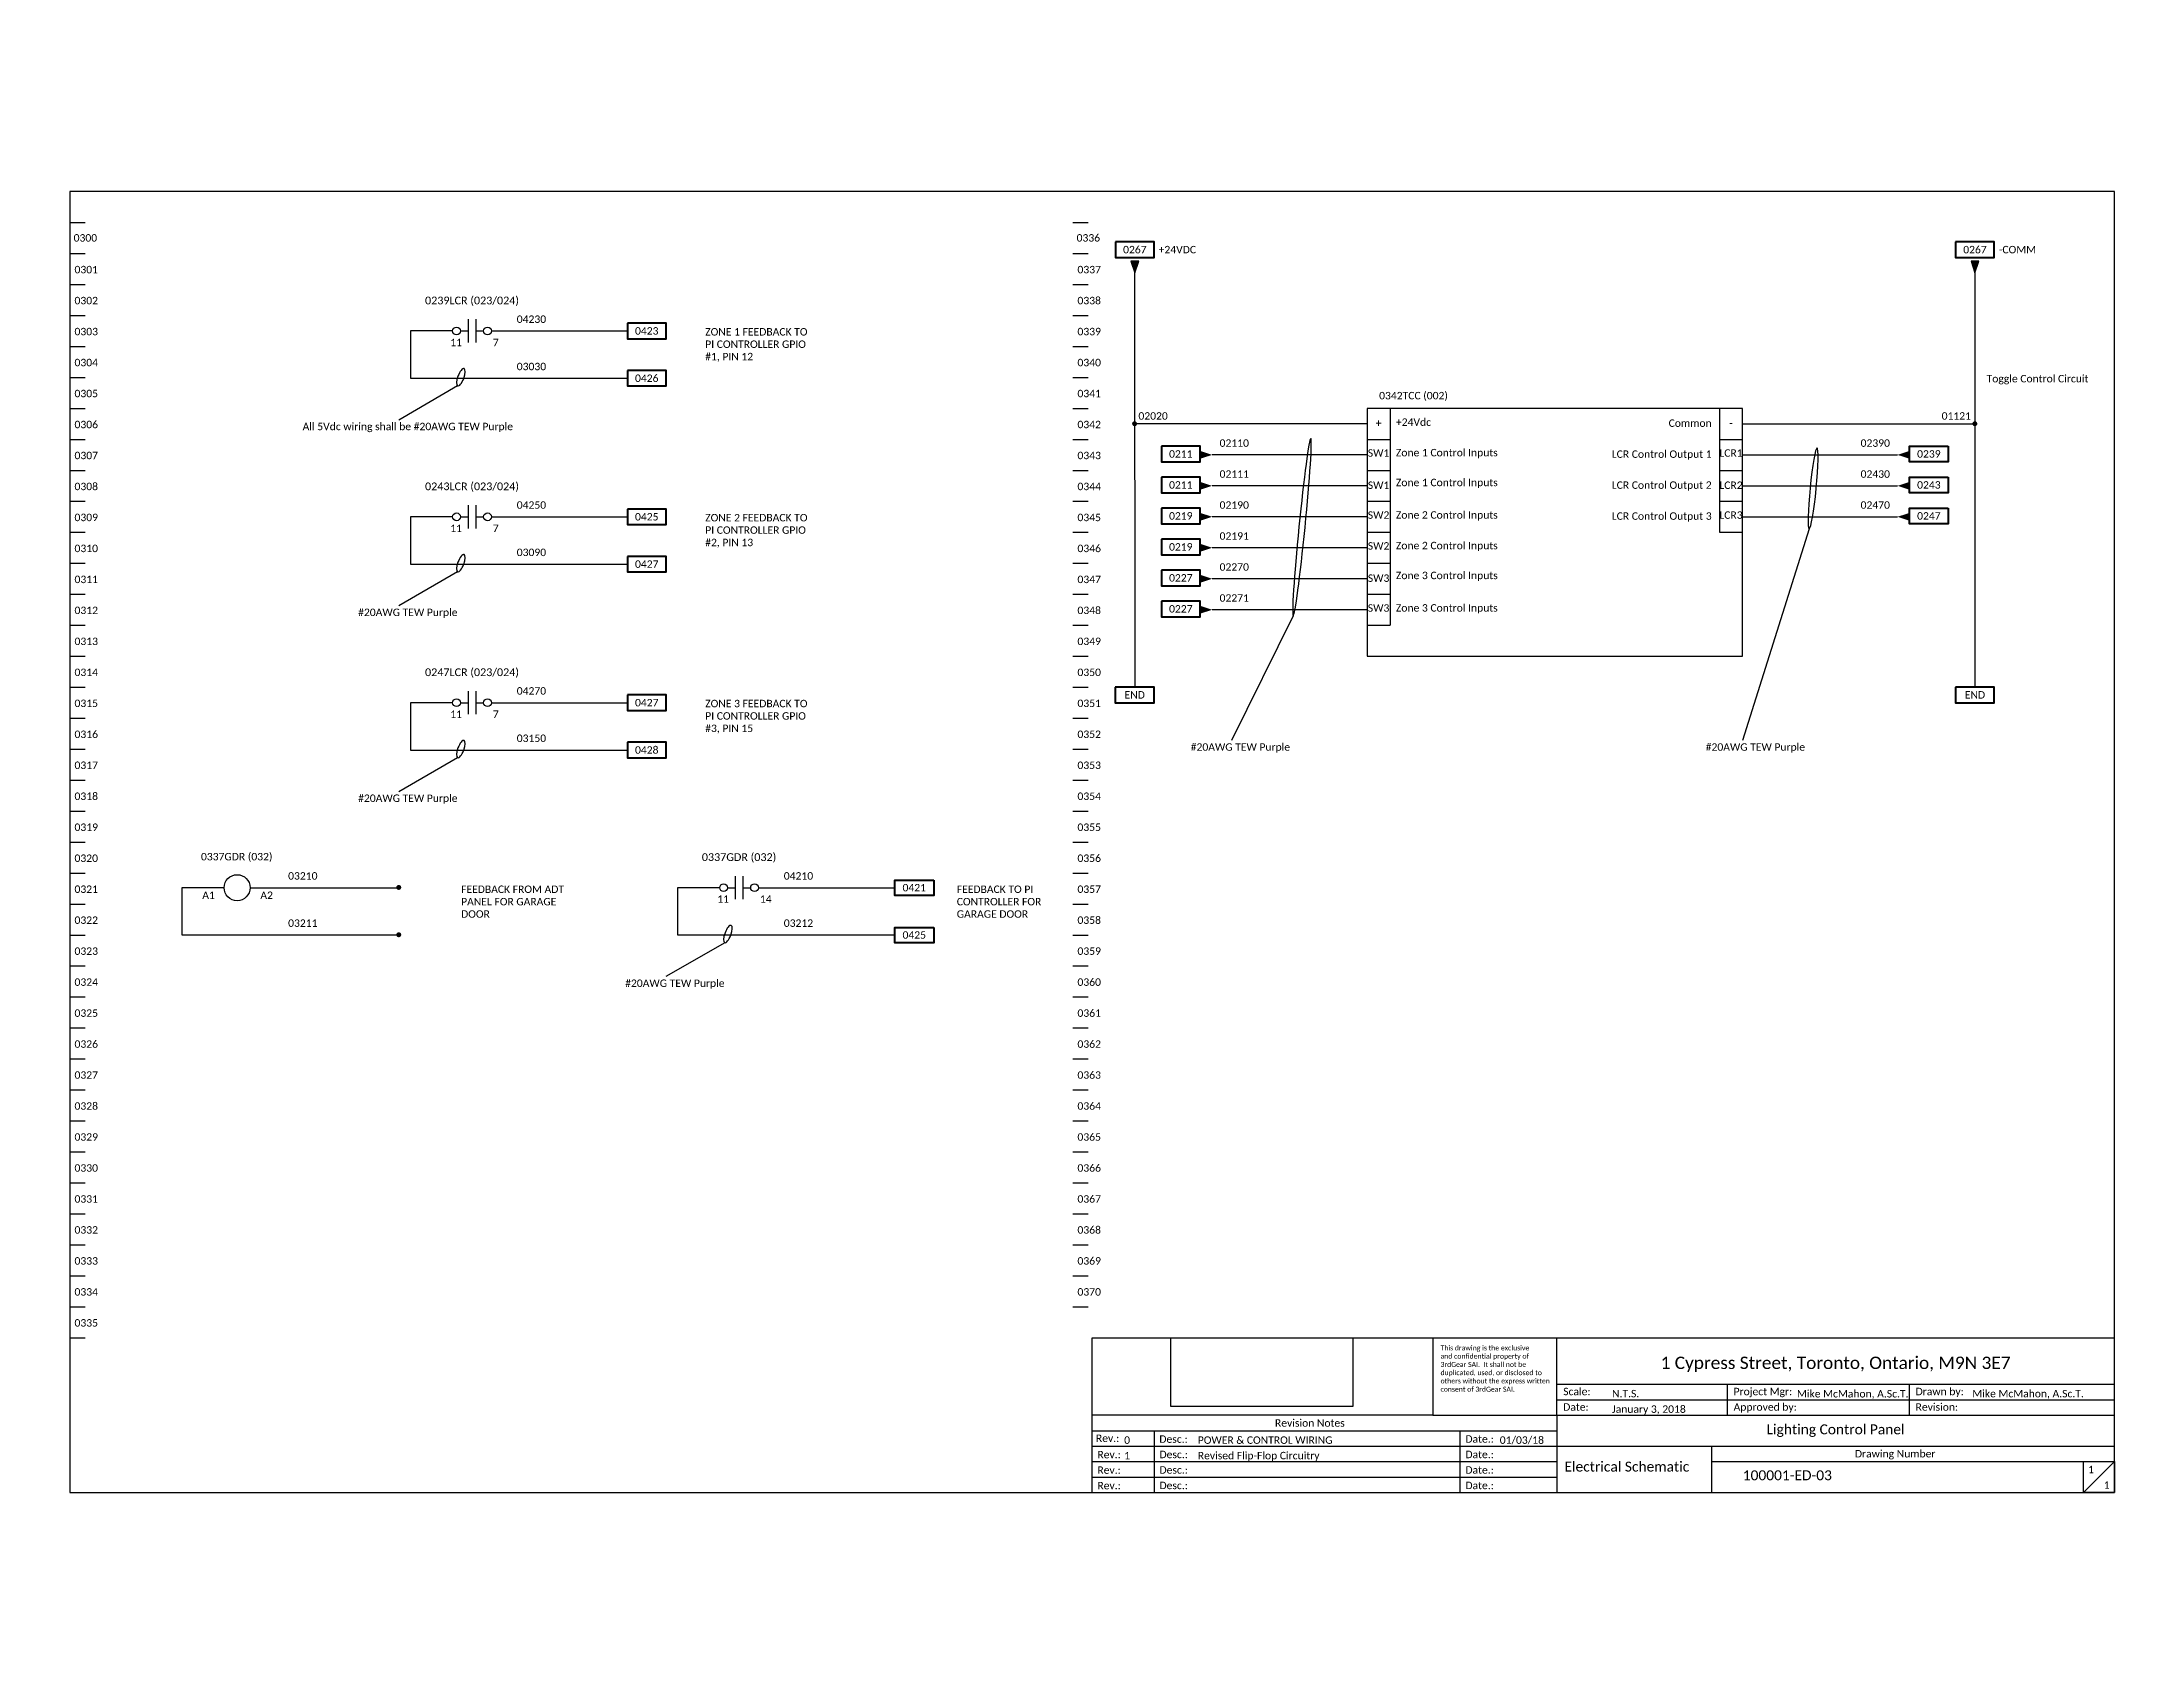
# Paper-space layout 'Layout1' of a CAD drawing. Header units: inches. Extents: x 0.1 to 10.6, y 0.1 to 8.1.
# The model-space entities are those that its viewports show. They can reach past a viewport. Long polylines and large blocks are cut down to what shows.
import ezdxf

# ---------------------------------------------------------------- set-up
doc = ezdxf.new("R2010")
doc.units = ezdxf.units.IN
doc.header["$LTSCALE"] = 0.5
doc.header["$MEASUREMENT"] = 0
doc.layers.get('0').update_dxf_attribs({"plot": 0})
for name, color, linetype in [('AC Wiring', 7, 'Continuous'), ('Images', 7, 'Continuous'), ('Physical Devices', 7, 'Continuous'), ('Text', 7, 'Continuous'), ('Title Block', 7, 'Continuous')]:
    doc.layers.add(name, color=color, linetype=linetype)
doc.layers.add('text box', color=7, linetype='Continuous', lineweight=50)
doc.layers.get('0').off()
doc.styles.add('Electrical1', font='Calibril.ttf')
picture_1 = doc.add_image_def('image1.png', size_in_pixel=(3549, 1339))

msp = doc.modelspace()

# ---------------------------------------------------------------- hatches: boundary and pattern name
at = {"layer": 'AC Wiring', "ltscale": 0.1}
for points in [[(8.813, 10.188), (8.845, 10.094), (8.876, 10.188)], [(15.593, 10.188), (15.624, 10.094), (15.655, 10.188)], [(9.375, 8.594), (9.469, 8.625), (9.375, 8.656)], [(15.094, 8.594), (15, 8.625), (15.094, 8.656)], [(9.375, 8.344), (9.469, 8.375), (9.375, 8.406)], [(15.094, 8.344), (15, 8.375), (15.094, 8.406)], [(9.375, 8.094), (9.469, 8.125), (9.375, 8.156)], [(15.094, 8.094), (15, 8.125), (15.094, 8.156)], [(9.375, 7.844), (9.469, 7.875), (9.375, 7.906)], [(9.375, 7.594), (9.469, 7.625), (9.375, 7.656)], [(9.375, 7.344), (9.469, 7.375), (9.375, 7.406)]]:
    msp.add_hatch(color=256, dxfattribs=at).paths.add_polyline_path(points)
at = {"layer": 'AC Wiring', "ltscale": 0.5}
h = msp.add_hatch(color=256, dxfattribs=at)
edge = h.paths.add_edge_path()
edge.add_arc((8.843, 8.876), 0.02, 0, 360)
h = msp.add_hatch(color=256, dxfattribs=at)
edge = h.paths.add_edge_path()
edge.add_arc((15.624, 8.876), 0.02, 0, 360)
h = msp.add_hatch(color=256, dxfattribs=at)
edge = h.paths.add_edge_path()
edge.add_arc((2.905, 5.134), 0.02, 0, 360)
h = msp.add_hatch(color=256, dxfattribs=at)
edge = h.paths.add_edge_path()
edge.add_arc((2.905, 4.752), 0.02, 0, 360)

# ---------------------------------------------------------------- linework, layer by layer
at = {"layer": 'AC Wiring', "ltscale": 0.1}
for p, q in [((0, 11), (0, 0)), ((17.031, 11), (17.031, 0)), ((8.813, 10.188), (8.845, 10.094)), ((8.876, 10.188), (8.813, 10.188)), ((8.845, 10.094), (8.876, 10.188)), ((15.593, 10.188), (15.624, 10.094)), ((15.655, 10.188), (15.593, 10.188)), ((15.624, 10.094), (15.655, 10.188)), ((3.34, 9.625), (3, 9.625)), ((3, 9.625), (3, 9.243)), ((3.652, 9.625), (4.75, 9.625)), ((3, 9.243), (4.75, 9.243)), ((3.34, 8.125), (3, 8.125)), ((3, 8.125), (3, 7.743)), ((3.652, 8.125), (4.75, 8.125)), ((3, 7.743), (4.75, 7.743)), ((3.34, 6.625), (3, 6.625)), ((3, 6.625), (3, 6.243)), ((3.652, 6.625), (4.75, 6.625)), ((3, 6.243), (4.75, 6.243)), ((1.495, 5.132), (1.155, 5.132)), ((1.155, 5.132), (1.155, 4.751)), ((5.495, 5.132), (5.155, 5.132)), ((5.155, 5.132), (5.155, 4.751)), ((5.807, 5.132), (6.905, 5.132)), ((1.155, 4.751), (2.905, 4.751)), ((5.155, 4.751), (6.905, 4.751))]:
    msp.add_line(p, q, dxfattribs=at)
at = {"layer": 'AC Wiring'}
for p, q in [((8.843, 10.094), (8.844, 6.75)), ((15.624, 10.094), (15.625, 6.75))]:
    msp.add_line(p, q, dxfattribs=at)
at = {"layer": 'AC Wiring', "ltscale": 0.5}
for p, q in [((3.38, 9.181), (2.906, 8.906)), ((10.906, 9), (10.906, 7.25)), ((13.562, 9), (13.562, 8)), ((10.719, 8.875), (8.844, 8.875)), ((13.75, 8.875), (15.625, 8.875)), ((10.719, 8.75), (10.906, 8.75)), ((13.562, 8.75), (13.75, 8.75)), ((10.719, 8.625), (9.469, 8.625)), ((10.719, 8.5), (10.906, 8.5)), ((13.562, 8.5), (13.75, 8.5)), ((13.75, 8.625), (15, 8.625)), ((10.719, 8.375), (9.469, 8.375)), ((13.75, 8.375), (15, 8.375)), ((10.719, 8.25), (10.906, 8.25)), ((13.562, 8.25), (13.75, 8.25)), ((10.719, 8.125), (9.469, 8.125)), ((10.719, 8), (10.906, 8)), ((13.562, 8), (13.75, 8)), ((13.75, 8.125), (15, 8.125)), ((14.286, 8.029), (13.75, 6.319)), ((10.719, 7.875), (9.469, 7.875)), ((3.38, 7.681), (2.906, 7.406)), ((10.719, 7.75), (10.906, 7.75)), ((10.719, 7.625), (9.469, 7.625)), ((10.719, 7.5), (10.906, 7.5)), ((10.719, 7.375), (9.469, 7.375)), ((10.123, 7.327), (9.625, 6.319)), ((10.719, 7.25), (10.906, 7.25)), ((3.38, 6.181), (2.906, 5.906)), ((1.706, 5.132), (2.906, 5.132)), ((5.535, 4.688), (5.061, 4.414))]:
    msp.add_line(p, q, dxfattribs=at)
msp.add_lwpolyline([(10.719, 9), (10.719, 7), (13.75, 7), (13.75, 9)], close=True, dxfattribs=at)
at = {"layer": 'AC Wiring', "ltscale": 0.5, "extrusion": (0, 0, -1)}
for centre, major_axis, ratio in [((3.406, 9.251), (-0.0261, -0.0697), 0.333587), ((10.194, 8.042), (-0.071, -0.716), 0.034532), ((14.319, 8.355), (-0.032, -0.326), 0.075833), ((3.406, 7.751), (-0.0261, -0.0697), 0.333587), ((3.406, 6.251), (-0.0261, -0.0697), 0.333587), ((5.561, 4.758), (-0.0261, -0.0697), 0.333587)]:
    msp.add_ellipse(centre, major_axis=major_axis, ratio=ratio, dxfattribs=at)
at = {"layer": 'Physical Devices'}
for p, q in [((3.465, 9.719), (3.465, 9.531)), ((3.527, 9.719), (3.527, 9.531)), ((3.402, 9.625), (3.465, 9.625)), ((3.527, 9.625), (3.59, 9.625)), ((3.465, 8.219), (3.465, 8.031)), ((3.527, 8.219), (3.527, 8.031)), ((3.402, 8.125), (3.465, 8.125)), ((3.527, 8.125), (3.59, 8.125)), ((3.402, 6.625), (3.465, 6.625)), ((3.465, 6.719), (3.465, 6.531)), ((3.527, 6.719), (3.527, 6.531)), ((3.527, 6.625), (3.59, 6.625)), ((5.557, 5.132), (5.62, 5.132)), ((5.62, 5.226), (5.62, 5.039)), ((5.682, 5.226), (5.682, 5.039)), ((5.682, 5.132), (5.745, 5.132))]:
    msp.add_line(p, q, dxfattribs=at)
for centre, radius in [((3.371, 9.625), 0.0312), ((3.621, 9.625), 0.0312), ((3.371, 8.125), 0.0312), ((3.621, 8.125), 0.0312), ((3.371, 6.625), 0.0312), ((3.621, 6.625), 0.0312), ((1.6, 5.132), 0.105), ((5.526, 5.132), 0.0312), ((5.776, 5.132), 0.0312)]:
    msp.add_circle(centre, radius, dxfattribs=at)
at = {"layer": 'text box', "ltscale": 0.1}
for points in [[(8.688, 10.344), (8.688, 10.219), (9.001, 10.219), (9.001, 10.344)], [(15.469, 10.344), (15.469, 10.219), (15.781, 10.219), (15.781, 10.344)], [(4.75, 9.688), (4.75, 9.562), (5.062, 9.562), (5.062, 9.688)], [(4.75, 9.306), (4.75, 9.181), (5.062, 9.181), (5.062, 9.306)], [(9.06, 8.694), (9.06, 8.569), (9.372, 8.569), (9.372, 8.694)], [(15.409, 8.694), (15.409, 8.569), (15.097, 8.569), (15.097, 8.694)], [(9.06, 8.444), (9.06, 8.319), (9.372, 8.319), (9.372, 8.444)], [(15.409, 8.444), (15.409, 8.319), (15.097, 8.319), (15.097, 8.444)], [(4.75, 8.188), (4.75, 8.062), (5.062, 8.062), (5.062, 8.188)], [(9.06, 8.194), (9.06, 8.069), (9.372, 8.069), (9.372, 8.194)], [(15.409, 8.194), (15.409, 8.069), (15.097, 8.069), (15.097, 8.194)], [(4.75, 7.806), (4.75, 7.681), (5.062, 7.681), (5.062, 7.806)], [(9.06, 7.944), (9.06, 7.819), (9.372, 7.819), (9.372, 7.944)], [(9.06, 7.694), (9.06, 7.569), (9.372, 7.569), (9.372, 7.694)], [(9.06, 7.444), (9.06, 7.319), (9.372, 7.319), (9.372, 7.444)], [(4.75, 6.688), (4.75, 6.562), (5.062, 6.562), (5.062, 6.688)], [(8.687, 6.75), (8.687, 6.625), (9, 6.625), (9, 6.75)], [(15.469, 6.75), (15.469, 6.625), (15.781, 6.625), (15.781, 6.75)], [(4.75, 6.306), (4.75, 6.181), (5.062, 6.181), (5.062, 6.306)], [(7.222, 5.194), (7.222, 5.069), (6.909, 5.069), (6.909, 5.194)], [(7.222, 4.812), (7.222, 4.688), (6.909, 4.688), (6.909, 4.812)]]:
    msp.add_lwpolyline(points, close=True, dxfattribs=at)
at = {"layer": 'Title Block'}
for p, q in [((16.75, 10.75), (0.25, 10.75)), ((0.25, 10.75), (0.25, 0.25)), ((16.75, 0.25), (16.75, 10.75)), ((0.25, 10.5), (0.375, 10.5)), ((8.344, 10.5), (8.469, 10.5)), ((0.25, 10.25), (0.375, 10.25)), ((8.344, 10.25), (8.469, 10.25)), ((0.25, 10), (0.375, 10)), ((8.344, 10), (8.469, 10)), ((0.25, 9.75), (0.375, 9.75)), ((8.344, 9.75), (8.469, 9.75)), ((0.25, 9.5), (0.375, 9.5)), ((8.344, 9.5), (8.469, 9.5)), ((0.25, 9.25), (0.375, 9.25)), ((8.344, 9.25), (8.469, 9.25)), ((0.25, 9), (0.375, 9)), ((8.344, 9), (8.469, 9)), ((0.25, 8.75), (0.375, 8.75)), ((8.344, 8.75), (8.469, 8.75)), ((0.25, 8.5), (0.375, 8.5)), ((8.344, 8.5), (8.469, 8.5)), ((0.25, 8.25), (0.375, 8.25)), ((8.344, 8.25), (8.469, 8.25)), ((0.25, 8), (0.375, 8)), ((8.344, 8), (8.469, 8)), ((0.25, 7.75), (0.375, 7.75)), ((8.344, 7.75), (8.469, 7.75)), ((0.25, 7.5), (0.375, 7.5)), ((8.344, 7.5), (8.469, 7.5)), ((0.25, 7.25), (0.375, 7.25)), ((8.344, 7.25), (8.469, 7.25)), ((0.25, 7), (0.375, 7)), ((8.344, 7), (8.469, 7)), ((0.25, 6.75), (0.375, 6.75)), ((8.344, 6.75), (8.469, 6.75)), ((0.25, 6.5), (0.375, 6.5)), ((8.344, 6.5), (8.469, 6.5)), ((0.25, 6.25), (0.375, 6.25)), ((8.344, 6.25), (8.469, 6.25)), ((0.25, 6), (0.375, 6)), ((8.344, 6), (8.469, 6)), ((0.25, 5.75), (0.375, 5.75)), ((8.344, 5.75), (8.469, 5.75)), ((0.25, 5.5), (0.375, 5.5)), ((8.344, 5.5), (8.469, 5.5)), ((0.25, 5.25), (0.375, 5.25)), ((8.344, 5.25), (8.469, 5.25)), ((0.25, 5), (0.375, 5)), ((8.344, 5), (8.469, 5)), ((0.25, 4.75), (0.375, 4.75)), ((8.344, 4.75), (8.469, 4.75)), ((0.25, 4.5), (0.375, 4.5)), ((8.344, 4.5), (8.469, 4.5)), ((0.25, 4.25), (0.375, 4.25)), ((8.344, 4.25), (8.469, 4.25)), ((0.25, 4), (0.375, 4)), ((8.344, 4), (8.469, 4)), ((0.25, 3.75), (0.375, 3.75)), ((8.344, 3.75), (8.469, 3.75)), ((0.25, 3.5), (0.375, 3.5)), ((8.344, 3.5), (8.469, 3.5)), ((0.25, 3.25), (0.375, 3.25)), ((8.344, 3.25), (8.469, 3.25)), ((0.25, 3), (0.375, 3)), ((8.344, 3), (8.469, 3)), ((0.25, 2.75), (0.375, 2.75)), ((8.344, 2.75), (8.469, 2.75)), ((0.25, 2.5), (0.375, 2.5)), ((8.344, 2.5), (8.469, 2.5)), ((0.25, 2.25), (0.375, 2.25)), ((8.344, 2.25), (8.469, 2.25)), ((0.25, 2), (0.375, 2)), ((8.344, 2), (8.469, 2)), ((0.25, 1.75), (0.375, 1.75)), ((8.344, 1.75), (8.469, 1.75)), ((0.25, 1.5), (0.375, 1.5)), ((8.5, 0.25), (8.5, 1.5)), ((8.5, 1.5), (16.75, 1.5)), ((11.25, 1.5), (11.25, 0.875)), ((12.25, 0.875), (12.25, 1.5)), ((12.25, 1.125), (16.75, 1.125)), ((13.625, 1.125), (13.625, 0.875)), ((15.094, 1.125), (15.094, 0.875)), ((11.25, 0.875), (8.5, 0.875)), ((11.25, 0.875), (12.25, 0.875)), ((12.25, 1), (16.75, 1)), ((12.25, 0.875), (12.25, 0.25)), ((12.25, 0.875), (16.75, 0.875)), ((8.5, 0.75), (12.25, 0.75)), ((9, 0.75), (9, 0.25)), ((11.469, 0.75), (11.469, 0.25)), ((8.5, 0.625), (12.25, 0.625)), ((12.25, 0.625), (16.75, 0.625)), ((13.5, 0.625), (13.5, 0.25)), ((8.5, 0.5), (12.25, 0.5)), ((8.5, 0.375), (12.25, 0.375)), ((13.5, 0.5), (16.75, 0.5)), ((16.75, 0.5), (16.5, 0.25)), ((0.25, 0.25), (16.75, 0.25))]:
    msp.add_line(p, q, dxfattribs=at)
msp.add_lwpolyline([(16.75, 0.25), (16.5, 0.25), (16.5, 0.5), (16.75, 0.5)], close=True, dxfattribs=at)

# ---------------------------------------------------------------- texts
at = {"layer": 'Physical Devices', "insert": (14.5, 1.285), "char_height": 0.1, "width": 4.5, "attachment_point": 5, "style": 'Electrical1'}
msp.add_mtext('{1 Cypress Street, Toronto, Ontario, M9N 3E7}', dxfattribs=at)
at = {"layer": 'Text', "style": 'Electrical1'}
for s, insert, char_height, width, attachment_point in [('{0267}', (8.845, 10.281), 0.06, 0.125, 5), ('{+24VDC}', (9.188, 10.281), 0.06, 0.375, 5), ('{0267}', (15.625, 10.281), 0.06, 0.125, 5), ('{-COMM}', (15.968, 10.281), 0.06, 0.375, 5), ('{0239LCR (023/024)}', (3.496, 9.826), 0.0625, 0.78125, 8), ('{04230}', (3.857, 9.75), 0.06, 0.42532, 1), ('{11}', (3.32, 9.562), 0.06, 0.40625, 1), ('{7}', (3.664, 9.562), 0.06, 0.40625, 1), ('{0423}', (4.906, 9.625), 0.06, 0.125, 5), ('{ZONE 1 FEEDBACK TO PI CONTROLLER GPIO #1, PIN 12}', (5.378, 9.512), 0.06, 0.89062, 4), ('{03030}', (3.857, 9.368), 0.06, 0.48782, 1), ('{0426}', (4.906, 9.243), 0.06, 0.125, 5), ('{Toggle Control Circuit}', (15.719, 9.27), 0.06, 0.9375, 1), ('{0342TCC (002)}', (11.094, 9.133), 0.06, 0.70949, 2), ('{All 5Vdc wiring shall be #20AWG TEW Purple}', (2.978, 8.884), 0.06, 1.82574, 2), ('{02020}', (8.874, 8.969), 0.06, 0.21875, 1), ('{01121}', (15.356, 8.969), 0.06, 0.21875, 1), ('{0211}', (9.216, 8.632), 0.06, 0.125, 5), ('{02110}', (9.529, 8.75), 0.06, 0.21875, 1), ('{02390}', (14.939, 8.75), 0.06, 0.21875, 3), ('{0239}', (15.253, 8.632), 0.06, 0.125, 5), ('{02111}', (9.529, 8.5), 0.06, 0.21875, 1), ('{02430}', (14.939, 8.5), 0.06, 0.21875, 3), ('{0243LCR (023/024)}', (3.496, 8.326), 0.0625, 0.78125, 8), ('{0211}', (9.216, 8.382), 0.06, 0.125, 5), ('{0243}', (15.253, 8.382), 0.06, 0.125, 5), ('{04250}', (3.857, 8.25), 0.06, 0.42532, 1), ('{0425}', (4.906, 8.125), 0.06, 0.125, 5), ('{ZONE 2 FEEDBACK TO PI CONTROLLER GPIO #2, PIN 13}', (5.378, 8.012), 0.06, 0.89062, 4), ('{0219}', (9.216, 8.132), 0.06, 0.125, 5), ('{02190}', (9.529, 8.25), 0.06, 0.21875, 1), ('{02470}', (14.939, 8.25), 0.06, 0.21875, 3), ('{0247}', (15.253, 8.132), 0.06, 0.125, 5), ('{11}', (3.32, 8.062), 0.06, 0.40625, 1), ('{7}', (3.664, 8.062), 0.06, 0.40625, 1), ('{02191}', (9.529, 8), 0.06, 0.21875, 1), ('{03090}', (3.857, 7.868), 0.06, 0.48782, 1), ('{0219}', (9.216, 7.882), 0.06, 0.125, 5), ('{0427}', (4.906, 7.743), 0.06, 0.125, 5), ('{0227}', (9.216, 7.632), 0.06, 0.125, 5), ('{02270}', (9.529, 7.75), 0.06, 0.21875, 1), ('{02271}', (9.529, 7.5), 0.06, 0.21875, 1), ('{#20AWG TEW Purple}', (2.978, 7.384), 0.06, 1.82574, 2), ('{0227}', (9.216, 7.382), 0.06, 0.125, 5), ('{0247LCR (023/024)}', (3.496, 6.826), 0.0625, 0.78125, 8), ('{04270}', (3.857, 6.75), 0.06, 0.42532, 1), ('{0427}', (4.906, 6.625), 0.06, 0.125, 5), ('{ZONE 3 FEEDBACK TO PI CONTROLLER GPIO #3, PIN 15}', (5.378, 6.512), 0.06, 0.89062, 4), ('{END}', (8.844, 6.688), 0.06, 0.125, 5), ('{END}', (15.625, 6.688), 0.06, 0.125, 5), ('{11}', (3.32, 6.562), 0.06, 0.40625, 1), ('{7}', (3.664, 6.562), 0.06, 0.40625, 1), ('{03150}', (3.857, 6.368), 0.06, 0.48782, 1), ('{0428}', (4.906, 6.243), 0.06, 0.125, 5), ('{#20AWG TEW Purple}', (9.697, 6.297), 0.06, 1.82574, 2), ('{#20AWG TEW Purple}', (13.853, 6.297), 0.06, 1.82574, 2), ('{#20AWG TEW Purple}', (2.978, 5.884), 0.06, 1.82574, 2), ('{0337GDR (032)}', (1.597, 5.376), 0.06, 0.57199, 5), ('{03210}', (2.012, 5.257), 0.06, 0.42532, 1), ('{0337GDR (032)}', (5.651, 5.334), 0.0625, 0.78125, 8), ('{04210}', (6.012, 5.257), 0.06, 0.42532, 1), ('A1', (1.319, 5.101), 0.06, 0.40625, 1), ('A2', (1.788, 5.101), 0.06, 0.40625, 1), ('{FEEDBACK FROM ADT PANEL FOR GARAGE DOOR}', (3.408, 5.019), 0.06, 0.89062, 4), ('{0421}', (7.065, 5.132), 0.06, 0.125, 5), ('{FEEDBACK TO PI CONTROLLER FOR GARAGE DOOR}', (7.408, 5.019), 0.06, 0.89062, 4), ('{11}', (5.475, 5.07), 0.06, 0.40625, 1), ('{14}', (5.819, 5.07), 0.06, 0.40625, 1), ('{03211}', (2.012, 4.876), 0.06, 0.48782, 1), ('{03212}', (6.012, 4.876), 0.06, 0.48782, 1), ('{0425}', (7.065, 4.75), 0.06, 0.125, 5), ('{#20AWG TEW Purple}', (5.133, 4.391), 0.06, 1.82574, 2)]:
    msp.add_mtext(s, dxfattribs=dict(at, insert=insert, char_height=char_height, width=width, attachment_point=attachment_point))
at = {"layer": 'Title Block', "style": 'Electrical1'}
for s, insert, char_height, width, attachment_point in [('{0300}', (0.281, 10.406), 0.06, 0.1875, 1), ('{0336}', (8.375, 10.406), 0.06, 0.1875, 1), ('{0301}', (0.288, 10.15), 0.06, 0.1875, 1), ('{0337}', (8.382, 10.15), 0.06, 0.1875, 1), ('{0302}', (0.288, 9.9), 0.06, 0.1875, 1), ('{0338}', (8.382, 9.9), 0.06, 0.1875, 1), ('{0303}', (0.288, 9.65), 0.06, 0.1875, 1), ('{0339}', (8.382, 9.65), 0.06, 0.1875, 1), ('{0304}', (0.288, 9.4), 0.06, 0.1875, 1), ('{0340}', (8.382, 9.4), 0.06, 0.1875, 1), ('{0305}', (0.288, 9.15), 0.06, 0.1875, 1), ('{0341}', (8.382, 9.15), 0.06, 0.1875, 1), ('{0306}', (0.288, 8.9), 0.06, 0.1875, 1), ('{0342}', (8.382, 8.9), 0.06, 0.1875, 1), ('{+}', (10.812, 8.911), 0.06, 0.1875, 2), ('{+24Vdc}', (10.952, 8.919), 0.06, 0.79819, 1), ('{Common}', (13.5, 8.911), 0.06, 1.29819, 3), ('{-}', (13.656, 8.911), 0.06, 0.1875, 2), ('{0307}', (0.288, 8.65), 0.06, 0.1875, 1), ('{0343}', (8.382, 8.65), 0.06, 0.1875, 1), ('{SW1}', (10.812, 8.67), 0.06, 0.1875, 2), ('{Zone 1 Control Inputs}', (10.952, 8.673), 0.06, 1.04819, 1), ('{LCR Control Output 1}', (13.5, 8.661), 0.06, 1.29819, 3), ('{LCR1}', (13.656, 8.67), 0.06, 0.1875, 2), ('{0308}', (0.288, 8.4), 0.06, 0.1875, 1), ('{0344}', (8.382, 8.4), 0.06, 0.1875, 1), ('{SW1}', (10.812, 8.41), 0.06, 0.1875, 2), ('{Zone 1 Control Inputs}', (10.952, 8.432), 0.06, 1.04819, 1), ('{LCR Control Output 2}', (13.5, 8.411), 0.06, 1.29819, 3), ('{LCR2}', (13.656, 8.41), 0.06, 0.1875, 2), ('{0309}', (0.288, 8.15), 0.06, 0.1875, 1), ('{0345}', (8.382, 8.15), 0.06, 0.1875, 1), ('{SW2}', (10.812, 8.169), 0.06, 0.1875, 2), ('{Zone 2 Control Inputs}', (10.952, 8.17), 0.06, 0.98569, 1), ('{LCR Control Output 3}', (13.5, 8.161), 0.06, 1.29819, 3), ('{LCR3}', (13.656, 8.169), 0.06, 0.1875, 2), ('{0310}', (0.288, 7.9), 0.06, 0.1875, 1), ('{0346}', (8.382, 7.9), 0.06, 0.1875, 1), ('{SW2}', (10.812, 7.92), 0.06, 0.1875, 2), ('{Zone 2 Control Inputs}', (10.952, 7.923), 0.06, 1.04819, 1), ('{0311}', (0.288, 7.65), 0.06, 0.1875, 1), ('{0347}', (8.382, 7.65), 0.06, 0.1875, 1), ('{SW3}', (10.812, 7.66), 0.06, 0.1875, 2), ('{Zone 3 Control Inputs}', (10.952, 7.682), 0.06, 1.04819, 1), ('{0312}', (0.288, 7.4), 0.06, 0.1875, 1), ('{0348}', (8.382, 7.4), 0.06, 0.1875, 1), ('{SW3}', (10.812, 7.419), 0.06, 0.1875, 2), ('{Zone 3 Control Inputs}', (10.952, 7.42), 0.06, 0.98569, 1), ('{0313}', (0.288, 7.15), 0.06, 0.1875, 1), ('{0349}', (8.382, 7.15), 0.06, 0.1875, 1), ('{0314}', (0.288, 6.9), 0.06, 0.1875, 1), ('{0350}', (8.382, 6.9), 0.06, 0.1875, 1), ('{0315}', (0.288, 6.65), 0.06, 0.1875, 1), ('{0351}', (8.382, 6.65), 0.06, 0.1875, 1), ('{0316}', (0.288, 6.4), 0.06, 0.1875, 1), ('{0352}', (8.382, 6.4), 0.06, 0.1875, 1), ('{0317}', (0.288, 6.15), 0.06, 0.1875, 1), ('{0353}', (8.382, 6.15), 0.06, 0.1875, 1), ('{0318}', (0.288, 5.9), 0.06, 0.1875, 1), ('{0354}', (8.382, 5.9), 0.06, 0.1875, 1), ('{0319}', (0.288, 5.65), 0.06, 0.1875, 1), ('{0355}', (8.382, 5.65), 0.06, 0.1875, 1), ('{0320}', (0.288, 5.4), 0.06, 0.1875, 1), ('{0356}', (8.382, 5.4), 0.06, 0.1875, 1), ('{0321}', (0.288, 5.15), 0.06, 0.1875, 1), ('{0357}', (8.382, 5.15), 0.06, 0.1875, 1), ('{0322}', (0.288, 4.9), 0.06, 0.1875, 1), ('{0358}', (8.382, 4.9), 0.06, 0.1875, 1), ('{0323}', (0.288, 4.65), 0.06, 0.1875, 1), ('{0359}', (8.382, 4.65), 0.06, 0.1875, 1), ('{0324}', (0.288, 4.4), 0.06, 0.1875, 1), ('{0360}', (8.382, 4.4), 0.06, 0.1875, 1), ('{0325}', (0.288, 4.15), 0.06, 0.1875, 1), ('{0361}', (8.382, 4.15), 0.06, 0.1875, 1), ('{0326}', (0.288, 3.9), 0.06, 0.1875, 1), ('{0362}', (8.382, 3.9), 0.06, 0.1875, 1), ('{0327}', (0.288, 3.65), 0.06, 0.1875, 1), ('{0363}', (8.382, 3.65), 0.06, 0.1875, 1), ('{0328}', (0.288, 3.4), 0.06, 0.1875, 1), ('{0364}', (8.382, 3.4), 0.06, 0.1875, 1), ('{0329}', (0.288, 3.15), 0.06, 0.1875, 1), ('{0365}', (8.382, 3.15), 0.06, 0.1875, 1), ('{0330}', (0.288, 2.9), 0.06, 0.1875, 1), ('{0366}', (8.382, 2.9), 0.06, 0.1875, 1), ('{0331}', (0.288, 2.65), 0.06, 0.1875, 1), ('{0367}', (8.382, 2.65), 0.06, 0.1875, 1), ('{0332}', (0.288, 2.4), 0.06, 0.1875, 1), ('{0368}', (8.382, 2.4), 0.06, 0.1875, 1), ('{0333}', (0.288, 2.15), 0.06, 0.1875, 1), ('{0369}', (8.382, 2.15), 0.06, 0.1875, 1), ('{0334}', (0.288, 1.9), 0.06, 0.1875, 1), ('{0370}', (8.382, 1.9), 0.06, 0.1875, 1), ('{0335}', (0.288, 1.65), 0.06, 0.1875, 1), ('{This drawing is the exclusive\\Pand confidential property of\\P3rdGear SAI.  It shall not be \\Pduplicated, used, or disclosed to \\Pothers without the express written \\Pconsent of 3rdGear SAI.}', (11.312, 1.438), 0.04, 1.25, 1), ('Scale:', (12.302, 1.096), 0.06, 1.375, 1), ('N.T.S.', (12.696, 1.079), 0.06, 0.26017, 1), ('Project Mgr:', (13.677, 1.096), 0.06, 1.375, 1), ('{Mike McMahon, A.Sc.T.}', (14.188, 1.078), 0.06, 0.99227, 1), ('Drawn by:', (15.146, 1.096), 0.06, 1.375, 1), ('Mike McMahon, A.Sc.T.', (15.603, 1.079), 0.06, 0.99227, 1), ('Date:', (12.302, 0.971), 0.06, 1.375, 1), ('{January 3, 2018}', (12.696, 0.954), 0.06, 0.86601, 1), ('Approved by:', (13.677, 0.971), 0.06, 1.375, 1), ('Revision:', (15.146, 0.971), 0.06, 1.375, 1), ('Rev.:', (8.531, 0.719), 0.06, 0.1875, 1), ('{0}', (8.759, 0.704), 0.06, 0.26017, 1), ('Desc.:', (9.043, 0.712), 0.06, 0.1875, 1), ('POWER & CONTROL WIRING', (9.353, 0.704), 0.06, 1.58476, 1), ('Revision Notes', (9.976, 0.842), 0.06, 1.375, 1), ('Date.:', (11.513, 0.713), 0.06, 0.1875, 1), ('{01/03/18}', (11.79, 0.704), 0.06, 0.26017, 1), ('{Lighting Control Panel}', (14.5, 0.75), 0.08, 1.93654, 5), ('Rev.:', (8.543, 0.587), 0.06, 0.1875, 1), ('{1}', (8.759, 0.579), 0.06, 0.26017, 1), ('Desc.:', (9.044, 0.588), 0.06, 0.1875, 1), ('{Revised Flip-Flop Circuitry}', (9.353, 0.579), 0.06, 1.58476, 1), ('Date.:', (11.513, 0.588), 0.06, 0.1875, 1), ('Drawing Number', (14.656, 0.594), 0.06, 1.375, 1), ('Rev.:', (8.543, 0.462), 0.06, 0.1875, 1), ('Desc.:', (9.044, 0.463), 0.06, 0.1875, 1), ('Date.:', (11.513, 0.463), 0.06, 0.1875, 1), ('Electrical Schematic', (12.312, 0.5), 0.08, 1.21875, 1), ('{100001-ED-03}', (13.751, 0.43), 0.08, 1.21875, 1), ('1', (16.562, 0.437), 0.06, 0.125, 5), ('{1}', (16.688, 0.311), 0.06, 0.125, 5), ('Rev.:', (8.543, 0.337), 0.06, 0.1875, 1), ('Desc.:', (9.044, 0.338), 0.06, 0.1875, 1), ('Date.:', (11.513, 0.338), 0.06, 0.1875, 1)]:
    msp.add_mtext(s, dxfattribs=dict(at, insert=insert, char_height=char_height, width=width, attachment_point=attachment_point))

# ---------------------------------------------------------------- pictures from other files: only their frames are drawn
at = {"layer": 'Images'}
image = msp.add_image(picture_1, insert=(9.135, 0.946), size_in_units=(1.468, 0.554), dxfattribs=at)
image.dxf.flags = 15

psp = doc.layouts.get("Layout1")

# ---------------------------------------------------------------- viewports
at = {"layer": '0'}
psp.add_viewport(center=(5.345, 4.1), size=(10.5, 8), view_center_point=(8.5, 5.5), view_height=12.9122, dxfattribs=at)

doc.saveas('drawing.dxf')
